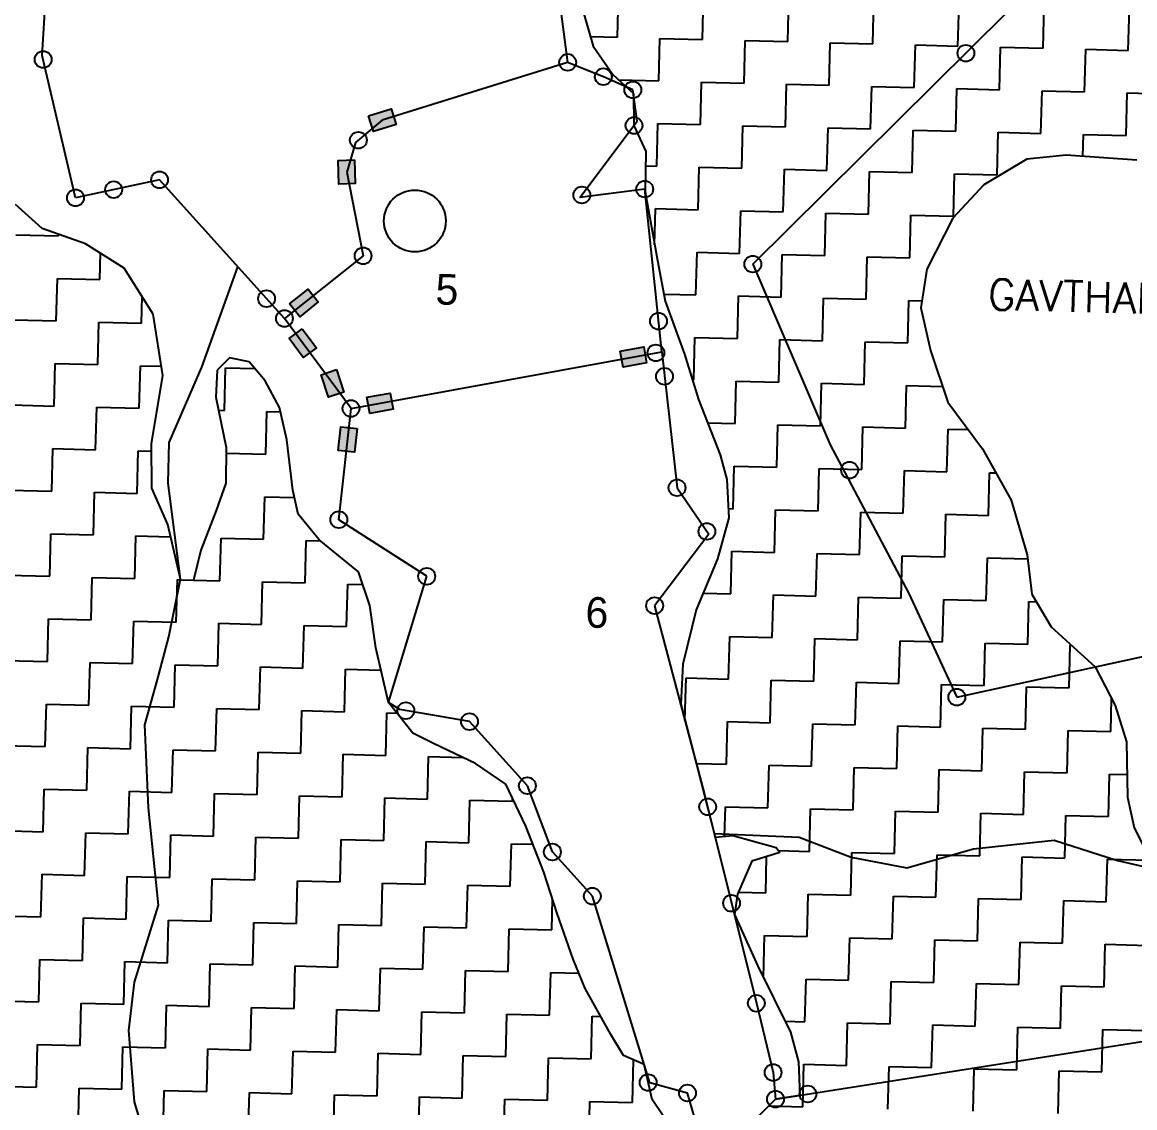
# Model space of a CAD drawing. Header units: metres. Extents: x 295068 to 298038, y 2018465 to 2021372.
# Drawn here: x 296068.6 to 296397, y 2019613.9 to 2019934.4 of the extents above; entities that cross this region are included whole.
import ezdxf
from ezdxf.enums import TextEntityAlignment as Align

# ---------------------------------------------------------------- set-up
doc = ezdxf.new("R2010")
doc.units = ezdxf.units.M
doc.header["$MEASUREMENT"] = 0
for name, color, linetype in [('LINE_WATER', 4, 'Continuous'), ('POLY_HATCH', 12, 'Continuous'), ('POLY_PARCEL', 6, 'Continuous'), ('TEXT_MAPIN', 7, 'Continuous'), ('TEXT_PARCEL', 7, 'Continuous')]:
    doc.layers.add(name, color=color, linetype=linetype)
doc.styles.get("Standard").update_dxf_attribs({"font": 'simplex.shx'})
doc.styles.add('TEXT_MAP', font='', dxfattribs={"height": 2.5})
doc.styles.get('TEXT_MAP').set_extended_font_data('Kruti Dev 050')

msp = doc.modelspace()

# ---------------------------------------------------------------- hatches: boundary and pattern name
for points in [[(296178.93, 2019904.18), (296177.49, 2019908.8), (296170.81, 2019906.72), (296172.25, 2019902.1)], [(296162.08, 2019886.56), (296166.91, 2019886.74), (296166.65, 2019893.73), (296161.81, 2019893.55)], [(296155.99, 2019851.78), (296152.97, 2019855.57), (296147.5, 2019851.21), (296150.51, 2019847.43)], [(296151.52, 2019835.35), (296155.42, 2019838.23), (296151.25, 2019843.85), (296147.36, 2019840.98)], [(296252.89, 2019833.77), (296252.03, 2019838.54), (296245.14, 2019837.28), (296246.01, 2019832.52)], [(296158.97, 2019823.65), (296163.56, 2019825.16), (296161.37, 2019831.81), (296156.78, 2019830.29)], [(296178.07, 2019820.14), (296177.2, 2019824.9), (296170.32, 2019823.64), (296171.19, 2019818.88)], [(296161.85, 2019807.97), (296166.66, 2019807.44), (296167.42, 2019814.4), (296162.61, 2019814.92)]]:
    msp.add_hatch(color=256).paths.add_polyline_path(points)

# ---------------------------------------------------------------- linework, layer by layer
for points in [[(296170.81, 2019906.72), (296177.49, 2019908.8), (296178.93, 2019904.18), (296172.25, 2019902.1)], [(296166.65, 2019893.73), (296166.91, 2019886.74), (296162.08, 2019886.56), (296161.81, 2019893.55)], [(296147.5, 2019851.21), (296152.97, 2019855.57), (296155.99, 2019851.78), (296150.51, 2019847.43)], [(296151.25, 2019843.85), (296155.42, 2019838.23), (296151.52, 2019835.35), (296147.36, 2019840.98)], [(296245.14, 2019837.28), (296252.03, 2019838.54), (296252.89, 2019833.77), (296246.01, 2019832.52)], [(296161.37, 2019831.81), (296163.56, 2019825.16), (296158.97, 2019823.65), (296156.78, 2019830.29)], [(296170.32, 2019823.64), (296177.2, 2019824.9), (296178.07, 2019820.14), (296171.19, 2019818.88)], [(296167.42, 2019814.4), (296166.66, 2019807.44), (296161.85, 2019807.97), (296162.61, 2019814.92)]]:
    msp.add_lwpolyline(points, close=True)
for centre, radius in [((296074.77, 2019923.37), 2.48), ((296347.15, 2019925.21), 2.48), ((296229.59, 2019922.51), 2.48), ((296240.13, 2019918.28), 2.48), ((296248.82, 2019914.42), 2.48), ((296249.17, 2019903.88), 2.48), ((296167.81, 2019899.53), 2.48), ((296109.13, 2019887.85), 2.48), ((296095.58, 2019884.93), 2.48), ((296252.34, 2019885.11), 2.48), ((296084.32, 2019882.52), 2.48), ((296184.48, 2019875.7), 9.12), ((296233.76, 2019883.35), 2.48), ((296169.2, 2019865.4), 2.48), ((296284.27, 2019862.96), 2.48), ((296140.72, 2019852.76), 2.48), ((296145.98, 2019846.91), 2.48), ((296256.41, 2019846.11), 2.48), ((296255.64, 2019836.74), 2.48), ((296258.17, 2019829.81), 2.48), ((296165.64, 2019820.33), 2.48), ((296312.82, 2019802.12), 2.48), ((296261.88, 2019796.93), 2.48), ((296162.03, 2019787.5), 2.48), ((296270.7, 2019784.03), 2.48), ((296187.99, 2019770.78), 2.48), ((296255.26, 2019762.11), 2.48), ((296344.49, 2019735.09), 2.48), ((296181.83, 2019731.13), 2.48), ((296200.6, 2019727.88), 2.48), ((296217.7, 2019708.96), 2.48), ((296270.92, 2019702.73), 2.48), ((296225.08, 2019689.39), 2.48), ((296236.88, 2019676.36), 2.48), ((296277.98, 2019674.25), 2.48), ((296285.29, 2019644.72), 2.48), ((296290.23, 2019624.3), 2.48), ((296253.36, 2019621.31), 2.48), ((296264.95, 2019618.22), 2.48), ((296300.51, 2019617.92), 2.48), ((296290.93, 2019616.41), 2.48)]:
    msp.add_circle(centre, radius)
at = {"layer": 'LINE_WATER'}
for p, q in [((296121.62, 2019832.5), (296132.23, 2019862.19)), ((296111.97, 2019810.26), (296121.62, 2019832.5)), ((296111.67, 2019798.26), (296111.97, 2019810.26)), ((296115.31, 2019769.98), (296111.67, 2019798.26)), ((296111.84, 2019752.95), (296115.31, 2019769.98)), ((296108.49, 2019740.28), (296111.84, 2019752.95)), ((296104.79, 2019726.96), (296108.49, 2019740.28)), ((296105.82, 2019702.4), (296104.79, 2019726.96)), ((296108.77, 2019673.68), (296105.82, 2019702.4)), ((296272.87, 2019694.85), (296297.98, 2019693.75)), ((296297.98, 2019693.75), (296313.28, 2019687.86)), ((296349.41, 2019690.36), (296373.17, 2019692.84)), ((296373.17, 2019692.84), (296391.91, 2019686.86)), ((296329.69, 2019684.7), (296349.41, 2019690.36)), ((296313.28, 2019687.86), (296329.69, 2019684.7)), ((296391.91, 2019686.86), (296404.95, 2019683.83)), ((296101.76, 2019650.91), (296108.77, 2019673.68)), ((296100.01, 2019636.73), (296101.76, 2019650.91)), ((296101.76, 2019615.58), (296100.01, 2019636.73)), ((296111.06, 2019584.13), (296101.76, 2019615.58))]:
    msp.add_line(p, q, dxfattribs=at)
at = {"layer": 'POLY_HATCH', "linetype": 'Continuous'}
for p, q in [((296244.27, 2019929.93), (296244.6, 2019942.5)), ((296269.41, 2019929.28), (296269.73, 2019941.85)), ((296294.54, 2019928.64), (296294.86, 2019941.2)), ((296319.67, 2019927.99), (296320, 2019940.55)), ((296344.81, 2019927.34), (296345.13, 2019939.91)), ((296369.94, 2019926.69), (296370.26, 2019939.26)), ((296395.07, 2019926.04), (296395.4, 2019938.61)), ((296236.26, 2019930.14), (296244.27, 2019929.93)), ((296256.52, 2019917.04), (296256.84, 2019929.61)), ((296256.84, 2019929.61), (296269.41, 2019929.28)), ((296281.65, 2019916.39), (296281.97, 2019928.96)), ((296281.97, 2019928.96), (296294.54, 2019928.64)), ((296306.78, 2019915.74), (296307.11, 2019928.31)), ((296307.11, 2019928.31), (296319.67, 2019927.99)), ((296331.92, 2019915.1), (296332.24, 2019927.66)), ((296332.24, 2019927.66), (296344.81, 2019927.34)), ((296357.05, 2019914.45), (296357.37, 2019927.02)), ((296357.37, 2019927.02), (296369.94, 2019926.69)), ((296382.18, 2019913.8), (296382.51, 2019926.37)), ((296382.51, 2019926.37), (296395.07, 2019926.04)), ((296244.66, 2019917.35), (296256.52, 2019917.04)), ((296268.76, 2019904.15), (296269.08, 2019916.72)), ((296269.08, 2019916.72), (296281.65, 2019916.39)), ((296293.89, 2019903.5), (296294.22, 2019916.07)), ((296294.22, 2019916.07), (296306.78, 2019915.74)), ((296319.02, 2019902.85), (296319.35, 2019915.42)), ((296319.35, 2019915.42), (296331.92, 2019915.1)), ((296344.16, 2019902.21), (296344.48, 2019914.77)), ((296344.48, 2019914.77), (296357.05, 2019914.45)), ((296369.29, 2019901.56), (296369.62, 2019914.12)), ((296369.62, 2019914.12), (296382.18, 2019913.8)), ((296394.42, 2019900.91), (296394.75, 2019913.48)), ((296394.75, 2019913.48), (296407.32, 2019913.15)), ((296255.87, 2019891.91), (296256.19, 2019904.47)), ((296256.19, 2019904.47), (296268.76, 2019904.15)), ((296281, 2019891.26), (296281.32, 2019903.83)), ((296281.32, 2019903.83), (296293.89, 2019903.5)), ((296306.13, 2019890.61), (296306.46, 2019903.18)), ((296306.46, 2019903.18), (296319.02, 2019902.85)), ((296331.27, 2019889.96), (296331.59, 2019902.53)), ((296331.59, 2019902.53), (296344.16, 2019902.21)), ((296356.4, 2019889.32), (296356.72, 2019901.88)), ((296356.72, 2019901.88), (296369.29, 2019901.56)), ((296381.69, 2019894.76), (296381.86, 2019901.23)), ((296381.86, 2019901.23), (296394.42, 2019900.91)), ((296252.62, 2019891.99), (296255.87, 2019891.91)), ((296268.11, 2019879.02), (296268.43, 2019891.58)), ((296268.43, 2019891.58), (296281, 2019891.26)), ((296293.24, 2019878.37), (296293.57, 2019890.94)), ((296293.57, 2019890.94), (296306.13, 2019890.61)), ((296318.38, 2019877.72), (296318.7, 2019890.29)), ((296318.7, 2019890.29), (296331.27, 2019889.96)), ((296343.51, 2019877.07), (296343.83, 2019889.64)), ((296343.83, 2019889.64), (296356.4, 2019889.32)), ((296255.27, 2019868.66), (296255.54, 2019879.34)), ((296255.54, 2019879.34), (296268.11, 2019879.02)), ((296280.35, 2019866.13), (296280.68, 2019878.69)), ((296280.68, 2019878.69), (296293.24, 2019878.37)), ((296305.49, 2019865.48), (296305.81, 2019878.04)), ((296305.81, 2019878.04), (296318.38, 2019877.72)), ((296330.62, 2019864.83), (296330.94, 2019877.4)), ((296330.94, 2019877.4), (296343.51, 2019877.07)), ((296066.72, 2019871.64), (296079.28, 2019871.31)), ((296079.28, 2019871.31), (296079.3, 2019871.76)), ((296267.46, 2019853.88), (296267.79, 2019866.45)), ((296267.79, 2019866.45), (296280.35, 2019866.13)), ((296091.53, 2019858.42), (296091.73, 2019866.14)), ((296292.59, 2019853.24), (296292.92, 2019865.8)), ((296292.92, 2019865.8), (296305.49, 2019865.48)), ((296317.73, 2019852.59), (296318.05, 2019865.15)), ((296318.05, 2019865.15), (296330.62, 2019864.83)), ((296078.64, 2019846.18), (296078.96, 2019858.75)), ((296078.96, 2019858.75), (296091.53, 2019858.42)), ((296103.77, 2019845.53), (296103.97, 2019853.38)), ((296257.98, 2019854.13), (296267.46, 2019853.88)), ((296279.7, 2019840.99), (296280.03, 2019853.56)), ((296280.03, 2019853.56), (296292.59, 2019853.24)), ((296304.84, 2019840.34), (296305.16, 2019852.91)), ((296305.16, 2019852.91), (296317.73, 2019852.59)), ((296329.97, 2019839.7), (296330.3, 2019852.26)), ((296330.3, 2019852.26), (296334.19, 2019852.16)), ((296066.07, 2019846.5), (296078.64, 2019846.18)), ((296090.88, 2019833.29), (296091.2, 2019845.85)), ((296091.2, 2019845.85), (296103.77, 2019845.53)), ((296266.81, 2019828.75), (296267.14, 2019841.32)), ((296267.14, 2019841.32), (296279.7, 2019840.99)), ((296291.95, 2019828.1), (296292.27, 2019840.67)), ((296292.27, 2019840.67), (296304.84, 2019840.34)), ((296317.08, 2019827.45), (296317.4, 2019840.02)), ((296317.4, 2019840.02), (296329.97, 2019839.7)), ((296077.99, 2019821.05), (296078.31, 2019833.61)), ((296078.31, 2019833.61), (296090.88, 2019833.29)), ((296103.12, 2019820.4), (296103.45, 2019832.96)), ((296103.45, 2019832.96), (296109.66, 2019832.8)), ((296128.26, 2019819.75), (296128.58, 2019832.32)), ((296128.58, 2019832.32), (296137.33, 2019832.09)), ((296266.45, 2019828.76), (296266.81, 2019828.75)), ((296279.06, 2019815.86), (296279.38, 2019828.43)), ((296279.38, 2019828.43), (296291.95, 2019828.1)), ((296304.19, 2019815.21), (296304.51, 2019827.78)), ((296304.51, 2019827.78), (296317.08, 2019827.45)), ((296329.32, 2019814.56), (296329.65, 2019827.13)), ((296329.65, 2019827.13), (296340.23, 2019826.86)), ((296065.42, 2019821.37), (296077.99, 2019821.05)), ((296090.23, 2019808.15), (296090.56, 2019820.72)), ((296090.56, 2019820.72), (296103.12, 2019820.4)), ((296126.53, 2019819.79), (296128.26, 2019819.75)), ((296140.5, 2019806.86), (296140.82, 2019819.42)), ((296140.82, 2019819.42), (296144.82, 2019819.32)), ((296270.95, 2019816.07), (296279.06, 2019815.86)), ((296291.3, 2019802.97), (296291.62, 2019815.54)), ((296291.62, 2019815.54), (296304.19, 2019815.21)), ((296316.43, 2019802.32), (296316.76, 2019814.89)), ((296316.76, 2019814.89), (296329.32, 2019814.56)), ((296341.57, 2019801.67), (296341.89, 2019814.24)), ((296341.89, 2019814.24), (296347.82, 2019814.09)), ((296077.34, 2019795.91), (296077.66, 2019808.48)), ((296077.66, 2019808.48), (296090.23, 2019808.15)), ((296102.47, 2019795.26), (296102.8, 2019807.83)), ((296102.8, 2019807.83), (296106.77, 2019807.73)), ((296128.75, 2019807.16), (296140.5, 2019806.86)), ((296278.41, 2019790.73), (296278.73, 2019803.29)), ((296278.73, 2019803.29), (296291.3, 2019802.97)), ((296303.54, 2019790.08), (296303.87, 2019802.64)), ((296303.87, 2019802.64), (296316.43, 2019802.32)), ((296328.67, 2019789.43), (296329, 2019802)), ((296329, 2019802), (296341.57, 2019801.67)), ((296353.81, 2019788.78), (296354.13, 2019801.35)), ((296354.13, 2019801.35), (296356.05, 2019801.3)), ((296064.77, 2019796.24), (296077.34, 2019795.91)), ((296089.58, 2019783.02), (296089.91, 2019795.59)), ((296089.91, 2019795.59), (296102.47, 2019795.26)), ((296127.38, 2019794.62), (296127.61, 2019794.62)), ((296127.61, 2019794.62), (296127.63, 2019795.31)), ((296139.85, 2019781.72), (296140.17, 2019794.29)), ((296140.17, 2019794.29), (296148.95, 2019794.06)), ((296277.05, 2019790.76), (296278.41, 2019790.73)), ((296290.65, 2019777.84), (296290.97, 2019790.4)), ((296290.97, 2019790.4), (296303.54, 2019790.08)), ((296315.78, 2019777.19), (296316.11, 2019789.75)), ((296316.11, 2019789.75), (296328.67, 2019789.43)), ((296340.92, 2019776.54), (296341.24, 2019789.11)), ((296341.24, 2019789.11), (296353.81, 2019788.78)), ((296076.69, 2019770.78), (296077.02, 2019783.34)), ((296077.02, 2019783.34), (296089.58, 2019783.02)), ((296101.83, 2019770.13), (296102.15, 2019782.7)), ((296102.15, 2019782.7), (296112.39, 2019782.43)), ((296126.96, 2019769.48), (296127.28, 2019782.05)), ((296127.28, 2019782.05), (296139.85, 2019781.72)), ((296152.09, 2019768.83), (296152.42, 2019781.4)), ((296152.42, 2019781.4), (296156.51, 2019781.29)), ((296277.76, 2019765.59), (296278.08, 2019778.16)), ((296278.08, 2019778.16), (296290.65, 2019777.84)), ((296302.89, 2019764.94), (296303.22, 2019777.51)), ((296303.22, 2019777.51), (296315.78, 2019777.19)), ((296328.03, 2019764.3), (296328.35, 2019776.86)), ((296328.35, 2019776.86), (296340.92, 2019776.54)), ((296353.16, 2019763.65), (296353.48, 2019776.21)), ((296353.48, 2019776.21), (296365.33, 2019775.91)), ((296064.13, 2019771.1), (296076.69, 2019770.78)), ((296088.93, 2019757.89), (296089.26, 2019770.45)), ((296089.26, 2019770.45), (296101.83, 2019770.13)), ((296114.07, 2019757.24), (296114.39, 2019769.81)), ((296114.39, 2019769.81), (296115.33, 2019769.78)), ((296119.18, 2019769.68), (296126.96, 2019769.48)), ((296139.2, 2019756.59), (296139.53, 2019769.16)), ((296139.53, 2019769.16), (296152.09, 2019768.83)), ((296164.34, 2019755.94), (296164.66, 2019768.51)), ((296164.66, 2019768.51), (296169.12, 2019768.39)), ((296269.59, 2019765.8), (296277.76, 2019765.59)), ((296290, 2019752.7), (296290.33, 2019765.27)), ((296290.33, 2019765.27), (296302.89, 2019764.94)), ((296315.14, 2019752.05), (296315.46, 2019764.62)), ((296315.46, 2019764.62), (296328.03, 2019764.3)), ((296340.27, 2019751.41), (296340.59, 2019763.97)), ((296340.59, 2019763.97), (296353.16, 2019763.65)), ((296365.4, 2019750.76), (296365.73, 2019763.32)), ((296365.73, 2019763.32), (296367.93, 2019763.27)), ((296076.04, 2019745.64), (296076.37, 2019758.21)), ((296076.37, 2019758.21), (296088.93, 2019757.89)), ((296101.18, 2019745), (296101.5, 2019757.56)), ((296101.5, 2019757.56), (296114.07, 2019757.24)), ((296126.31, 2019744.35), (296126.63, 2019756.92)), ((296126.63, 2019756.92), (296139.2, 2019756.59)), ((296151.44, 2019743.7), (296151.77, 2019756.27)), ((296151.77, 2019756.27), (296164.34, 2019755.94)), ((296277.11, 2019740.46), (296277.44, 2019753.03)), ((296277.44, 2019753.03), (296290, 2019752.7)), ((296302.24, 2019739.81), (296302.57, 2019752.38)), ((296302.57, 2019752.38), (296315.14, 2019752.05)), ((296327.38, 2019739.16), (296327.7, 2019751.73)), ((296327.7, 2019751.73), (296340.27, 2019751.41)), ((296352.51, 2019738.51), (296352.84, 2019751.08)), ((296352.84, 2019751.08), (296365.4, 2019750.76)), ((296377.64, 2019737.87), (296377.97, 2019750.43)), ((296377.97, 2019750.43), (296378.3, 2019750.42)), ((296063.48, 2019745.97), (296076.04, 2019745.64)), ((296088.29, 2019732.75), (296088.61, 2019745.32)), ((296088.61, 2019745.32), (296101.18, 2019745)), ((296113.42, 2019732.11), (296113.74, 2019744.67)), ((296113.74, 2019744.67), (296126.31, 2019744.35)), ((296138.55, 2019731.46), (296138.88, 2019744.02)), ((296138.88, 2019744.02), (296151.44, 2019743.7)), ((296163.69, 2019730.81), (296164.01, 2019743.38)), ((296164.01, 2019743.38), (296174.51, 2019743.11)), ((296264.22, 2019728.28), (296264.54, 2019740.78)), ((296264.54, 2019740.78), (296277.11, 2019740.46)), ((296289.35, 2019727.57), (296289.68, 2019740.14)), ((296289.68, 2019740.14), (296302.24, 2019739.81)), ((296314.49, 2019726.92), (296314.81, 2019739.49)), ((296314.81, 2019739.49), (296327.38, 2019739.16)), ((296339.62, 2019726.27), (296339.94, 2019738.84)), ((296339.94, 2019738.84), (296352.51, 2019738.51)), ((296364.75, 2019725.62), (296365.08, 2019738.19)), ((296365.08, 2019738.19), (296377.64, 2019737.87)), ((296075.4, 2019720.51), (296075.72, 2019733.08)), ((296075.72, 2019733.08), (296088.29, 2019732.75)), ((296100.53, 2019719.86), (296100.85, 2019732.43)), ((296100.85, 2019732.43), (296113.42, 2019732.11)), ((296125.66, 2019719.21), (296125.99, 2019731.78)), ((296125.99, 2019731.78), (296138.55, 2019731.46)), ((296389.89, 2019724.98), (296390.14, 2019734.68)), ((296150.8, 2019718.57), (296151.12, 2019731.13)), ((296151.12, 2019731.13), (296163.69, 2019730.81)), ((296175.93, 2019717.92), (296176.25, 2019730.49)), ((296176.25, 2019730.49), (296179.19, 2019730.41)), ((296276.46, 2019715.33), (296276.79, 2019727.89)), ((296276.79, 2019727.89), (296289.35, 2019727.57)), ((296301.6, 2019714.68), (296301.92, 2019727.24)), ((296301.92, 2019727.24), (296314.49, 2019726.92)), ((296326.73, 2019714.03), (296327.05, 2019726.6)), ((296327.05, 2019726.6), (296339.62, 2019726.27)), ((296351.86, 2019713.38), (296352.19, 2019725.95)), ((296352.19, 2019725.95), (296364.75, 2019725.62)), ((296377, 2019712.73), (296377.32, 2019725.3)), ((296377.32, 2019725.3), (296389.89, 2019724.98)), ((296062.83, 2019720.84), (296075.4, 2019720.51)), ((296087.64, 2019707.62), (296087.96, 2019720.19)), ((296087.96, 2019720.19), (296100.53, 2019719.86)), ((296112.77, 2019706.97), (296113.1, 2019719.54)), ((296113.1, 2019719.54), (296125.66, 2019719.21)), ((296137.91, 2019706.32), (296138.23, 2019718.89)), ((296138.23, 2019718.89), (296150.8, 2019718.57)), ((296163.04, 2019705.68), (296163.36, 2019718.24)), ((296163.36, 2019718.24), (296175.93, 2019717.92)), ((296188.17, 2019705.03), (296188.5, 2019717.59)), ((296188.5, 2019717.59), (296198.64, 2019717.33)), ((296267.59, 2019715.55), (296276.46, 2019715.33)), ((296288.71, 2019702.43), (296289.03, 2019715)), ((296289.03, 2019715), (296301.6, 2019714.68)), ((296313.84, 2019701.79), (296314.16, 2019714.35)), ((296314.16, 2019714.35), (296326.73, 2019714.03)), ((296338.97, 2019701.14), (296339.3, 2019713.71)), ((296339.3, 2019713.71), (296351.86, 2019713.38)), ((296364.11, 2019700.49), (296364.43, 2019713.06)), ((296364.43, 2019713.06), (296377, 2019712.73)), ((296389.24, 2019699.84), (296389.56, 2019712.41)), ((296389.56, 2019712.41), (296394.74, 2019712.28)), ((296074.75, 2019695.38), (296075.07, 2019707.94)), ((296075.07, 2019707.94), (296087.64, 2019707.62)), ((296099.88, 2019694.73), (296100.21, 2019707.3)), ((296100.21, 2019707.3), (296112.77, 2019706.97)), ((296125.01, 2019694.08), (296125.34, 2019706.65)), ((296125.34, 2019706.65), (296137.91, 2019706.32)), ((296150.15, 2019693.43), (296150.47, 2019706)), ((296150.47, 2019706), (296163.04, 2019705.68)), ((296175.28, 2019692.79), (296175.61, 2019705.35)), ((296175.61, 2019705.35), (296188.17, 2019705.03)), ((296200.41, 2019692.14), (296200.74, 2019704.7)), ((296200.74, 2019704.7), (296213.31, 2019704.38)), ((296213.31, 2019704.38), (296213.33, 2019705.29)), ((296275.91, 2019694.06), (296276.14, 2019702.76)), ((296276.14, 2019702.76), (296288.71, 2019702.43)), ((296300.95, 2019689.54), (296301.27, 2019702.11)), ((296301.27, 2019702.11), (296313.84, 2019701.79)), ((296326.08, 2019688.9), (296326.41, 2019701.46)), ((296326.41, 2019701.46), (296338.97, 2019701.14)), ((296351.22, 2019688.25), (296351.54, 2019700.81)), ((296351.54, 2019700.81), (296364.11, 2019700.49)), ((296376.35, 2019687.6), (296376.67, 2019700.17)), ((296376.67, 2019700.17), (296389.24, 2019699.84)), ((296062.18, 2019695.7), (296074.75, 2019695.38)), ((296086.99, 2019682.49), (296087.31, 2019695.05)), ((296087.31, 2019695.05), (296099.88, 2019694.73)), ((296112.12, 2019681.84), (296112.45, 2019694.41)), ((296112.45, 2019694.41), (296125.01, 2019694.08)), ((296137.26, 2019681.19), (296137.58, 2019693.76)), ((296137.58, 2019693.76), (296150.15, 2019693.43)), ((296162.39, 2019680.54), (296162.71, 2019693.11)), ((296162.71, 2019693.11), (296175.28, 2019692.79)), ((296187.52, 2019679.89), (296187.85, 2019692.46)), ((296187.85, 2019692.46), (296200.41, 2019692.14)), ((296212.66, 2019679.25), (296212.98, 2019691.81)), ((296212.98, 2019691.81), (296219.35, 2019691.65)), ((296291.85, 2019689.78), (296300.95, 2019689.54)), ((296313.19, 2019676.65), (296313.52, 2019689.22)), ((296313.52, 2019689.22), (296326.08, 2019688.9)), ((296288.06, 2019677.3), (296288.33, 2019688.01)), ((296338.32, 2019676.01), (296338.65, 2019688.57)), ((296338.65, 2019688.57), (296351.22, 2019688.25)), ((296363.46, 2019675.36), (296363.78, 2019687.92)), ((296363.78, 2019687.92), (296376.35, 2019687.6)), ((296388.59, 2019674.71), (296388.92, 2019687.28)), ((296388.92, 2019687.28), (296401.48, 2019686.95)), ((296074.1, 2019670.24), (296074.42, 2019682.81)), ((296074.42, 2019682.81), (296086.99, 2019682.49)), ((296099.23, 2019669.6), (296099.56, 2019682.16)), ((296099.56, 2019682.16), (296112.12, 2019681.84)), ((296124.37, 2019668.95), (296124.69, 2019681.51)), ((296124.69, 2019681.51), (296137.26, 2019681.19)), ((296149.5, 2019668.3), (296149.82, 2019680.87)), ((296149.82, 2019680.87), (296162.39, 2019680.54)), ((296174.63, 2019667.65), (296174.96, 2019680.22)), ((296174.96, 2019680.22), (296187.52, 2019679.89)), ((296199.77, 2019667), (296200.09, 2019679.57)), ((296200.09, 2019679.57), (296212.66, 2019679.25)), ((296280.01, 2019677.51), (296288.06, 2019677.3)), ((296300.3, 2019664.41), (296300.62, 2019676.98)), ((296300.62, 2019676.98), (296313.19, 2019676.65)), ((296325.43, 2019663.76), (296325.76, 2019676.33)), ((296325.76, 2019676.33), (296338.32, 2019676.01)), ((296224.9, 2019666.36), (296225.14, 2019675.51)), ((296350.57, 2019663.11), (296350.89, 2019675.68)), ((296350.89, 2019675.68), (296363.46, 2019675.36)), ((296375.7, 2019662.47), (296376.02, 2019675.03)), ((296376.02, 2019675.03), (296388.59, 2019674.71)), ((296061.53, 2019670.57), (296074.1, 2019670.24)), ((296086.34, 2019657.35), (296086.67, 2019669.92)), ((296086.67, 2019669.92), (296099.23, 2019669.6)), ((296111.48, 2019656.71), (296111.8, 2019669.27)), ((296111.8, 2019669.27), (296124.37, 2019668.95)), ((296136.61, 2019656.06), (296136.93, 2019668.62)), ((296136.93, 2019668.62), (296149.5, 2019668.3)), ((296161.74, 2019655.41), (296162.07, 2019667.98)), ((296162.07, 2019667.98), (296174.63, 2019667.65)), ((296186.88, 2019654.76), (296187.2, 2019667.33)), ((296187.2, 2019667.33), (296199.77, 2019667)), ((296212.01, 2019654.11), (296212.33, 2019666.68)), ((296212.33, 2019666.68), (296224.9, 2019666.36)), ((296287.41, 2019652.3), (296287.73, 2019664.73)), ((296287.73, 2019664.73), (296300.3, 2019664.41)), ((296312.54, 2019651.52), (296312.87, 2019664.09)), ((296312.87, 2019664.09), (296325.43, 2019663.76)), ((296337.68, 2019650.87), (296338, 2019663.44)), ((296338, 2019663.44), (296350.57, 2019663.11)), ((296362.81, 2019650.22), (296363.13, 2019662.79)), ((296363.13, 2019662.79), (296375.7, 2019662.47)), ((296387.94, 2019649.58), (296388.27, 2019662.14)), ((296388.27, 2019662.14), (296400.83, 2019661.82)), ((296073.45, 2019645.11), (296073.78, 2019657.68)), ((296073.78, 2019657.68), (296086.34, 2019657.35)), ((296098.58, 2019644.46), (296098.91, 2019657.03)), ((296098.91, 2019657.03), (296111.48, 2019656.71)), ((296123.72, 2019643.81), (296124.04, 2019656.38)), ((296124.04, 2019656.38), (296136.61, 2019656.06)), ((296148.85, 2019643.17), (296149.18, 2019655.73)), ((296149.18, 2019655.73), (296161.74, 2019655.41)), ((296173.98, 2019642.52), (296174.31, 2019655.09)), ((296174.31, 2019655.09), (296186.88, 2019654.76)), ((296199.12, 2019641.87), (296199.44, 2019654.44)), ((296199.44, 2019654.44), (296212.01, 2019654.11)), ((296224.25, 2019641.22), (296224.58, 2019653.79)), ((296224.58, 2019653.79), (296232.9, 2019653.57)), ((296299.65, 2019639.28), (296299.98, 2019651.84)), ((296299.98, 2019651.84), (296312.54, 2019651.52)), ((296324.79, 2019638.63), (296325.11, 2019651.2)), ((296325.11, 2019651.2), (296337.68, 2019650.87)), ((296349.92, 2019637.98), (296350.24, 2019650.55)), ((296350.24, 2019650.55), (296362.81, 2019650.22)), ((296375.05, 2019637.33), (296375.38, 2019649.9)), ((296375.38, 2019649.9), (296387.94, 2019649.58)), ((296060.88, 2019645.44), (296073.45, 2019645.11)), ((296085.69, 2019632.22), (296086.02, 2019644.79)), ((296086.02, 2019644.79), (296098.58, 2019644.46)), ((296110.83, 2019631.57), (296111.15, 2019644.14)), ((296111.15, 2019644.14), (296123.72, 2019643.81)), ((296135.96, 2019630.92), (296136.28, 2019643.49)), ((296136.28, 2019643.49), (296148.85, 2019643.17)), ((296161.09, 2019630.28), (296161.42, 2019642.84)), ((296161.42, 2019642.84), (296173.98, 2019642.52)), ((296186.23, 2019629.63), (296186.55, 2019642.19)), ((296186.55, 2019642.19), (296199.12, 2019641.87)), ((296211.36, 2019628.98), (296211.68, 2019641.55)), ((296211.68, 2019641.55), (296224.25, 2019641.22)), ((296236.49, 2019628.33), (296236.82, 2019640.9)), ((296236.82, 2019640.9), (296239.36, 2019640.83)), ((296293.75, 2019639.43), (296299.65, 2019639.28)), ((296311.89, 2019626.39), (296312.22, 2019638.95)), ((296312.22, 2019638.95), (296324.79, 2019638.63)), ((296337.03, 2019625.74), (296337.35, 2019638.31)), ((296337.35, 2019638.31), (296349.92, 2019637.98)), ((296362.16, 2019625.09), (296362.49, 2019637.66)), ((296362.49, 2019637.66), (296375.05, 2019637.33)), ((296387.29, 2019624.44), (296387.62, 2019637.01)), ((296387.62, 2019637.01), (296400.19, 2019636.68)), ((296072.8, 2019619.98), (296073.13, 2019632.54)), ((296073.13, 2019632.54), (296085.69, 2019632.22)), ((296097.94, 2019619.33), (296098.26, 2019631.9)), ((296098.26, 2019631.9), (296110.83, 2019631.57)), ((296123.07, 2019618.68), (296123.39, 2019631.25)), ((296123.39, 2019631.25), (296135.96, 2019630.92)), ((296148.2, 2019618.03), (296148.53, 2019630.6)), ((296148.53, 2019630.6), (296161.09, 2019630.28)), ((296173.34, 2019617.38), (296173.66, 2019629.95)), ((296173.66, 2019629.95), (296186.23, 2019629.63)), ((296198.47, 2019616.74), (296198.79, 2019629.3)), ((296198.79, 2019629.3), (296211.36, 2019628.98)), ((296223.6, 2019616.09), (296223.93, 2019628.66)), ((296223.93, 2019628.66), (296236.49, 2019628.33)), ((296248.74, 2019615.44), (296249.06, 2019627.99)), ((296299, 2019614.14), (296299.33, 2019626.71)), ((296299.33, 2019626.71), (296311.89, 2019626.39)), ((296324.14, 2019613.5), (296324.46, 2019626.06)), ((296324.46, 2019626.06), (296337.03, 2019625.74)), ((296349.27, 2019612.85), (296349.59, 2019625.41)), ((296349.59, 2019625.41), (296362.16, 2019625.09)), ((296374.4, 2019612.2), (296374.73, 2019624.77)), ((296374.73, 2019624.77), (296387.29, 2019624.44)), ((296060.24, 2019620.3), (296072.8, 2019619.98)), ((296085.05, 2019607.09), (296085.37, 2019619.65)), ((296085.37, 2019619.65), (296097.94, 2019619.33)), ((296110.18, 2019606.44), (296110.5, 2019619.01)), ((296110.5, 2019619.01), (296123.07, 2019618.68)), ((296135.31, 2019605.79), (296135.64, 2019618.36)), ((296135.64, 2019618.36), (296148.2, 2019618.03)), ((296160.45, 2019605.14), (296160.77, 2019617.71)), ((296160.77, 2019617.71), (296173.34, 2019617.38)), ((296185.58, 2019604.49), (296185.9, 2019617.06)), ((296185.9, 2019617.06), (296198.47, 2019616.74)), ((296210.71, 2019603.85), (296211.04, 2019616.41)), ((296211.04, 2019616.41), (296223.6, 2019616.09)), ((296235.85, 2019603.2), (296236.17, 2019615.76)), ((296236.17, 2019615.76), (296248.74, 2019615.44)), ((296288.95, 2019614.4), (296299, 2019614.14))]:
    msp.add_line(p, q, dxfattribs=at)
at = {"layer": 'POLY_HATCH'}
for p, q in [((296233.63, 2019939.25), (296237.08, 2019927.29)), ((296237.08, 2019927.29), (296242.97, 2019918.93)), ((296242.97, 2019918.93), (296248.98, 2019913.31)), ((296248.98, 2019913.31), (296249.17, 2019903.88)), ((296249.17, 2019903.88), (296252.71, 2019896.16)), ((296252.71, 2019896.16), (296252.43, 2019884.25)), ((296365.13, 2019893.97), (296352.44, 2019886.38)), ((296376.7, 2019895.11), (296365.13, 2019893.97)), ((296397.57, 2019893.62), (296376.7, 2019895.11)), ((296352.44, 2019886.38), (296343.29, 2019876.53)), ((296252.43, 2019884.25), (296256.11, 2019864.01)), ((296074.47, 2019873.48), (296066.61, 2019880.59)), ((296343.29, 2019876.53), (296335.6, 2019861.49)), ((296087.3, 2019868.91), (296074.47, 2019873.48)), ((296098.66, 2019861.8), (296087.3, 2019868.91)), ((296256.11, 2019864.01), (296258.39, 2019851.99)), ((296107.25, 2019848.18), (296098.66, 2019861.8)), ((296335.6, 2019861.49), (296333.86, 2019850.02)), ((296258.39, 2019851.99), (296264.09, 2019836.36)), ((296333.86, 2019850.02), (296336.66, 2019837.46)), ((296110.09, 2019830.08), (296107.25, 2019848.18)), ((296336.66, 2019837.46), (296341.8, 2019822.21)), ((296129.77, 2019835.27), (296126.1, 2019831.63)), ((296135.6, 2019834.15), (296129.77, 2019835.27)), ((296140.33, 2019828.5), (296135.6, 2019834.15)), ((296264.09, 2019836.36), (296268.24, 2019822.99)), ((296126.1, 2019831.63), (296125.73, 2019823.68)), ((296106.75, 2019809.94), (296110.09, 2019830.08)), ((296144.52, 2019820.6), (296140.33, 2019828.5)), ((296125.73, 2019823.68), (296128.77, 2019808.82)), ((296146.72, 2019811.12), (296144.52, 2019820.6)), ((296268.24, 2019822.99), (296274.63, 2019806.64)), ((296341.8, 2019822.21), (296352.06, 2019808.38)), ((296148.47, 2019796.19), (296146.72, 2019811.12)), ((296106.88, 2019796.77), (296106.75, 2019809.94)), ((296128.77, 2019808.82), (296128.66, 2019798.27)), ((296352.06, 2019808.38), (296360.56, 2019793.28)), ((296274.63, 2019806.64), (296276.56, 2019799.32)), ((296128.66, 2019798.27), (296125.85, 2019790.21)), ((296276.56, 2019799.32), (296277.21, 2019788.04)), ((296111.55, 2019786.07), (296106.88, 2019796.77)), ((296150.08, 2019789.16), (296148.47, 2019796.19)), ((296360.56, 2019793.28), (296365.19, 2019777.08)), ((296125.85, 2019790.21), (296121.28, 2019778.52)), ((296156.22, 2019781.53), (296150.08, 2019789.16)), ((296277.21, 2019788.04), (296273.84, 2019775.93)), ((296115.37, 2019769.59), (296111.55, 2019786.07)), ((296167.85, 2019772.13), (296156.22, 2019781.53)), ((296121.28, 2019778.52), (296119.17, 2019769.64)), ((296273.84, 2019775.93), (296267.54, 2019760.9)), ((296365.19, 2019777.08), (296366.58, 2019765.52)), ((296171.21, 2019762.21), (296167.85, 2019772.13)), ((296119.17, 2019769.64), (296115.37, 2019769.59)), ((296366.58, 2019765.52), (296372.36, 2019755.88)), ((296173, 2019749.65), (296171.21, 2019762.21)), ((296267.54, 2019760.9), (296263.6, 2019744.82)), ((296372.36, 2019755.88), (296385.28, 2019744.01)), ((296176.71, 2019733.51), (296173, 2019749.65)), ((296263.6, 2019744.82), (296262.96, 2019733.03)), ((296385.28, 2019744.01), (296391.23, 2019732.59)), ((296183.93, 2019724.46), (296176.71, 2019733.51)), ((296262.96, 2019733.03), (296267.86, 2019714.55)), ((296391.23, 2019732.59), (296394.56, 2019721.94)), ((296190.19, 2019721.37), (296183.93, 2019724.46)), ((296394.56, 2019721.94), (296394.86, 2019705.61)), ((296202.41, 2019715.53), (296190.19, 2019721.37)), ((296211.36, 2019709.45), (296202.41, 2019715.53)), ((296267.86, 2019714.55), (296273.14, 2019693.79)), ((296217.25, 2019697.02), (296211.36, 2019709.45)), ((296394.86, 2019705.61), (296396.8, 2019696.54)), ((296222.59, 2019683.4), (296217.25, 2019697.02)), ((296396.8, 2019696.54), (296401.83, 2019686.57)), ((296273.14, 2019693.79), (296278.31, 2019694.3)), ((296278.31, 2019694.3), (296291.14, 2019690.68)), ((296292.27, 2019689.25), (296283.99, 2019686.64)), ((296291.14, 2019690.68), (296292.27, 2019689.25)), ((296283.99, 2019686.64), (296279.74, 2019676.9)), ((296226.51, 2019671.27), (296222.59, 2019683.4)), ((296279.74, 2019676.9), (296278.81, 2019670.91)), ((296231.22, 2019657.75), (296226.51, 2019671.27)), ((296278.81, 2019670.91), (296285.77, 2019655.63)), ((296234.73, 2019649.05), (296231.22, 2019657.75)), ((296285.77, 2019655.63), (296295.37, 2019636.15)), ((296242.35, 2019635.53), (296234.73, 2019649.05)), ((296246.11, 2019629.26), (296242.35, 2019635.53)), ((296295.37, 2019636.15), (296297.77, 2019627.47)), ((296252.14, 2019626.67), (296246.11, 2019629.26)), ((296254.51, 2019616.27), (296252.14, 2019626.67)), ((296297.77, 2019627.47), (296298.11, 2019617.54)), ((296298.11, 2019617.54), (296290.93, 2019616.41)), ((296257.81, 2019611.52), (296254.51, 2019616.27)), ((296290.93, 2019616.41), (296285.06, 2019610.48))]:
    msp.add_line(p, q, dxfattribs=at)
at = {"layer": 'POLY_PARCEL'}
for p, q in [((296223.22, 2019970.72), (296229.59, 2019922.51)), ((296074.49, 2019924.57), (296076.68, 2019959.2)), ((296284.27, 2019862.96), (296359.17, 2019937.11)), ((296084.32, 2019882.52), (296074.49, 2019924.57)), ((296229.59, 2019922.51), (296174.87, 2019905.45)), ((296240.13, 2019918.28), (296229.59, 2019922.51)), ((296248.82, 2019914.42), (296240.13, 2019918.28)), ((296250.13, 2019905.16), (296248.82, 2019914.42)), ((296174.87, 2019905.45), (296167.01, 2019898.86)), ((296233.17, 2019882.58), (296250.13, 2019905.16)), ((296167.01, 2019898.86), (296164.36, 2019890.14)), ((296164.36, 2019890.14), (296169.2, 2019865.4)), ((296109.13, 2019887.85), (296084.32, 2019882.52)), ((296145.98, 2019846.91), (296109.13, 2019887.85)), ((296252.34, 2019885.11), (296233.17, 2019882.58)), ((296257.35, 2019837.05), (296252.34, 2019885.11)), ((296169.2, 2019865.4), (296145.98, 2019846.91)), ((296284.27, 2019862.96), (296307.12, 2019809.55)), ((296165.64, 2019820.33), (296145.98, 2019846.91)), ((296165.64, 2019820.33), (296257.35, 2019837.05)), ((296257.35, 2019837.05), (296261.88, 2019796.93)), ((296162.03, 2019787.5), (296165.64, 2019820.33)), ((296307.12, 2019809.55), (296330.29, 2019765.69)), ((296261.88, 2019796.93), (296271.27, 2019783.2)), ((296187.99, 2019770.78), (296162.03, 2019787.5)), ((296271.27, 2019783.2), (296255.26, 2019762.11)), ((296176.71, 2019733.51), (296187.99, 2019770.78)), ((296330.29, 2019765.69), (296344.49, 2019735.09)), ((296255.26, 2019762.11), (296269.92, 2019706.77)), ((296344.49, 2019735.09), (296430.28, 2019753.85)), ((296180.07, 2019731.44), (296176.71, 2019733.51)), ((296200.6, 2019727.88), (296180.07, 2019731.44)), ((296217.7, 2019708.96), (296200.6, 2019727.88)), ((296225.08, 2019689.39), (296217.7, 2019708.96)), ((296269.92, 2019706.77), (296285.29, 2019644.72)), ((296236.88, 2019676.36), (296225.08, 2019689.39)), ((296253.81, 2019621.23), (296236.88, 2019676.36)), ((296285.29, 2019644.72), (296290.23, 2019624.3)), ((296290.93, 2019616.41), (296467.75, 2019644.23)), ((296290.23, 2019624.3), (296290.93, 2019616.41)), ((296264.95, 2019618.22), (296253.81, 2019621.23)), ((296267.74, 2019608.76), (296264.95, 2019618.22)), ((296290.93, 2019616.41), (296275.43, 2019600.76))]:
    msp.add_line(p, q, dxfattribs=at)

# ---------------------------------------------------------------- texts
at = {"layer": 'TEXT_MAPIN'}
msp.add_text('GAVTHAN', height=9.051, rotation=358.5227, dxfattribs=at).set_placement((296379.73, 2019848.85), align=Align.CENTER)
at = {"layer": 'TEXT_PARCEL', "style": 'TEXT_MAP'}
for s, p in [('5', (296193.87, 2019850.97)), ('6', (296238.12, 2019755.59))]:
    msp.add_text(s, height=9.05, rotation=358.5227, dxfattribs=at).set_placement(p, align=Align.CENTER)

doc.saveas('drawing.dxf')
